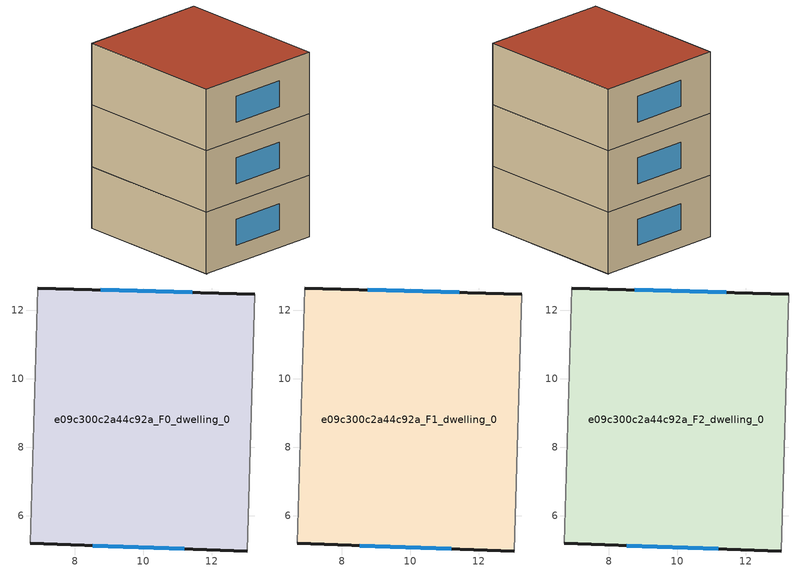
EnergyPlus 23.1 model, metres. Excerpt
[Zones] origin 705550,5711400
e09c300c2a44c92a_F0_dwelling_0
 floor ground (EU_floor_Construction): 13.26,12.48 13.04,4.97 6.69,5.2 6.92,12.66 z0
 wall outside (EU_wall_Construction): 13.26,12.48 6.92,12.66 / 6.69,5.2 13.04,4.97 z0:3
 wall adiabatic (EU_wall_Construction): 13.04,4.97 13.26,12.48 / 6.92,12.66 6.69,5.2 z0:3
 window (EU_Window_Construction): 11.43,12.53 8.75,12.6 / 8.53,5.13 11.2,5.04 z0.87:2.13
e09c300c2a44c92a_F1_dwelling_0
 floor to e09c300c2a44c92a_F0_dwelling_0 (EU_floor_Construction): 13.26,12.48 13.04,4.97 6.69,5.2 6.92,12.66 z3
 wall outside (EU_wall_Construction): 13.26,12.48 6.92,12.66 / 6.69,5.2 13.04,4.97 z3:6
 wall adiabatic (EU_wall_Construction): 13.04,4.97 13.26,12.48 / 6.92,12.66 6.69,5.2 z3:6
 window (EU_Window_Construction): 11.43,12.53 8.75,12.6 / 8.53,5.13 11.2,5.04 z3.87:5.13
e09c300c2a44c92a_F2_dwelling_0
 floor to e09c300c2a44c92a_F1_dwelling_0 (EU_floor_Construction): 13.26,12.48 13.04,4.97 6.69,5.2 6.92,12.66 z6
 wall outside (EU_wall_Construction): 13.26,12.48 6.92,12.66 / 6.69,5.2 13.04,4.97 z6:9
 wall adiabatic (EU_wall_Construction): 13.04,4.97 13.26,12.48 / 6.92,12.66 6.69,5.2 z6:9
 window (EU_Window_Construction): 11.43,12.53 8.75,12.6 / 8.53,5.13 11.2,5.04 z6.87:8.13
 roof outside (EU_roof_Construction): 13.04,4.97 13.26,12.48 6.92,12.66 6.69,5.2 z9
shading: 6.92,12.66 6.69,5.19 z0:9; 13.04,4.98 13.26,12.48 z0:6
[Building]
EU S2 Campaign: North Axis=0; Terrain=City; Solar Distribution=FullExterior
[Site:Location]
London: Latitude=51.5; Longitude=-0.5; Time Zone=0; Elevation=25
[SizingPeriod:WeatherFileDays]
AnnualSizingPeriod: Begin Month=1; Begin Day of Month=1; End Month=12; End Day of Month=31; Day of Week for Start Day=Monday; Use Weather File Daylight Saving Period=No; Use Weather File Rain and Snow Indicators=No
[MATERIAL]
EU_InternalMass_Material: Roughness=MediumRough; Thickness=0.1; Conductivity=1; Density=1800; Specific Heat=900; Thermal Absorptance=0.9; Solar Absorptance=0.7; Visible Absorptance=0.7
[MATERIAL:NOMASS] Roughness=MediumRough; Thermal Absorptance=0.9; Solar Absorptance=0.7; Visible Absorptance=0.7
Name | Thermal Resistance
EU_wall_NoMass | 0.724719
EU_roof_NoMass | 2.98947
EU_floor_NoMass | 2.39157
[WINDOWMATERIAL:SIMPLEGLAZINGSYSTEM]
EU_Window_SimpleGlazing: UFactor=2.63425; Solar Heat Gain Coefficient=0.76; Visible Transmittance=0.76
[CONSTRUCTION]
EU_wall_Construction: EU_wall_NoMass
EU_roof_Construction: EU_roof_NoMass
EU_floor_Construction: EU_floor_NoMass
EU_Window_Construction: EU_Window_SimpleGlazing
EU_InternalMass_Construction: EU_InternalMass_Material
[ZONE] Type=1; Multiplier=1; Ceiling Height=autocalculate; Floor Area=autocalculate; Part of Total Floor Area=Yes
Name | Volume
e09c300c2a44c92a_F0_dwelling_0 | 142.534
e09c300c2a44c92a_F1_dwelling_0; e09c300c2a44c92a_F2_dwelling_0 | 142.533
[INTERNALMASS] Construction=EU_InternalMass_Construction; Surface Area=47.5112
Name | Zone or ZoneList
e09c300c2a44c92a_F0_dwelling_0_EU_InternalMass | e09c300c2a44c92a_F0_dwelling_0
e09c300c2a44c92a_F1_dwelling_0_EU_InternalMass | e09c300c2a44c92a_F1_dwelling_0
e09c300c2a44c92a_F2_dwelling_0_EU_InternalMass | e09c300c2a44c92a_F2_dwelling_0
[OTHEREQUIPMENT] Fuel Type=Electricity; Design Level Calculation Method=Watts/Area; Power per Zone Floor Area=1; Fraction Latent=0; Fraction Radiant=0; Fraction Lost=0; Carbon Dioxide Generation Rate=0; EndUse Subcategory=EU_Step8_InternalGains
Name | Zone or ZoneList or Space or SpaceList | Schedule
EU_Step8_InternalGain_e09c300c2a44c92a_F0_dwelling_0_f000 | e09c300c2a44c92a_F0_dwelling_0 | EU_Step8_GainSchedule_e09c300c2a44c92a_F0_dwelling_0_f000
EU_Step8_InternalGain_e09c300c2a44c92a_F1_dwelling_0_f000 | e09c300c2a44c92a_F1_dwelling_0 | EU_Step8_GainSchedule_e09c300c2a44c92a_F1_dwelling_0_f000
EU_Step8_InternalGain_e09c300c2a44c92a_F2_dwelling_0_f000 | e09c300c2a44c92a_F2_dwelling_0 | EU_Step8_GainSchedule_e09c300c2a44c92a_F2_dwelling_0_f000
[ZONEVENTILATION:DESIGNFLOWRATE] Schedule=EU_AlwaysOn; Design Flow Rate Calculation Method=AirChanges/Hour; Air Changes per Hour=0.418135; Ventilation Type=Natural; Fan Pressure Rise=0; Fan Total Efficiency=1; Constant Term Coefficient=1; Temperature Term Coefficient=0; Velocity Term Coefficient=0; Velocity Squared Term Coefficient=0; Minimum Indoor Temperature=-100; Maximum Indoor Temperature=100; Delta Temperature=-100; Minimum Outdoor Temperature=-100; Maximum Outdoor Temperature=100; Maximum Wind Speed=40
Name | Zone or ZoneList or Space or SpaceList
EU_ConstantAir_e09c300c2a44c92a_F0_dwelling_0 | e09c300c2a44c92a_F0_dwelling_0
EU_ConstantAir_e09c300c2a44c92a_F1_dwelling_0 | e09c300c2a44c92a_F1_dwelling_0
EU_ConstantAir_e09c300c2a44c92a_F2_dwelling_0 | e09c300c2a44c92a_F2_dwelling_0
[HVACTEMPLATE:THERMOSTAT] Constant Heating Setpoint=20; Constant Cooling Setpoint=50
EU_HeatOnly_e09c300c2a44c92a_F0_dwelling_0; EU_HeatOnly_e09c300c2a44c92a_F1_dwelling_0; EU_HeatOnly_e09c300c2a44c92a_F2_dwelling_0
[HVACTEMPLATE:ZONE:IDEALLOADSAIRSYSTEM] System Availability Schedule=EU_AlwaysOn; Maximum Heating Supply Air Temperature=50; Minimum Cooling Supply Air Temperature=13; Maximum Heating Supply Air Humidity Ratio=0.0156; Minimum Cooling Supply Air Humidity Ratio=0.0077; Heating Limit=NoLimit; Cooling Limit=NoLimit; Heating Availability Schedule=EU_AlwaysOn; Cooling Availability Schedule=EU_CoolingOff; Dehumidification Control Type=ConstantSensibleHeatRatio; Cooling Sensible Heat Ratio=0.7; Dehumidification Setpoint=60; Humidification Control Type=None; Humidification Setpoint=30; Outdoor Air Method=None; Outdoor Air Flow Rate per Person=0.00944; Outdoor Air Flow Rate per Zone Floor Area=0; Outdoor Air Flow Rate per Zone=0; Demand Controlled Ventilation Type=None; Outdoor Air Economizer Type=NoEconomizer; Heat Recovery Type=None; Sensible Heat Recovery Effectiveness=0.7; Latent Heat Recovery Effectiveness=0.65
Name | Template Thermostat
e09c300c2a44c92a_F0_dwelling_0 | EU_HeatOnly_e09c300c2a44c92a_F0_dwelling_0
e09c300c2a44c92a_F1_dwelling_0 | EU_HeatOnly_e09c300c2a44c92a_F1_dwelling_0
e09c300c2a44c92a_F2_dwelling_0 | EU_HeatOnly_e09c300c2a44c92a_F2_dwelling_0
[SIZING:ZONE] Zone Cooling Design Supply Air Temperature Input Method=SupplyAirTemperature; Zone Cooling Design Supply Air Temperature=13; Zone Heating Design Supply Air Temperature Input Method=SupplyAirTemperature; Zone Heating Design Supply Air Temperature=50; Zone Cooling Design Supply Air Humidity Ratio=0.008; Zone Heating Design Supply Air Humidity Ratio=0.008; Cooling Design Air Flow Method=DesignDay; Cooling Design Air Flow Rate=0; Cooling Minimum Air Flow per Zone Floor Area=0.000762; Cooling Minimum Air Flow=0; Cooling Minimum Air Flow Fraction=0.2; Heating Design Air Flow Method=DesignDay; Heating Design Air Flow Rate=0; Heating Maximum Air Flow per Zone Floor Area=0.002032; Heating Maximum Air Flow=0.141576; Heating Maximum Air Flow Fraction=0.3; Account for Dedicated Outdoor Air System=No; Dedicated Outdoor Air System Control Strategy=NeutralSupplyAir; Dedicated Outdoor Air Low Setpoint Temperature for Design=autosize; Dedicated Outdoor Air High Setpoint Temperature for Design=autosize; Zone Load Sizing Method=Sensible Load Only No Latent Load; Zone Latent Cooling Design Supply Air Humidity Ratio Input Method=HumidityRatioDifference; Zone Cooling Design Supply Air Humidity Ratio Difference=0.005; Zone Latent Heating Design Supply Air Humidity Ratio Input Method=HumidityRatioDifference; Zone Humidification Design Supply Air Humidity Ratio Difference=0.005
e09c300c2a44c92a_F0_dwelling_0; e09c300c2a44c92a_F1_dwelling_0; e09c300c2a44c92a_F2_dwelling_0
[SCHEDULE:CONSTANT]
Name | Hourly Value
EU_AlwaysOn | 1
EU_CoolingOff | 0
[SCHEDULE:FILE] Column Number=1; Rows to Skip at Top=0; Number of Hours of Data=8760; Column Separator=Comma; Interpolate to Timestep=No; Minutes per Item=60; Adjust Schedule for Daylight Savings=Yes
Name | File
EU_Step8_GainSchedule_e09c300c2a44c92a_F0_dwelling_0_f000 | ../../schedules/e09c300c2a44c92a/e09c300c2a44c92a_F0_dwelling_0_f000_gain.csv
EU_Step8_GainSchedule_e09c300c2a44c92a_F1_dwelling_0_f000 | ../../schedules/e09c300c2a44c92a/e09c300c2a44c92a_F1_dwelling_0_f000_gain.csv
EU_Step8_GainSchedule_e09c300c2a44c92a_F2_dwelling_0_f000 | ../../schedules/e09c300c2a44c92a/e09c300c2a44c92a_F2_dwelling_0_f000_gain.csv
